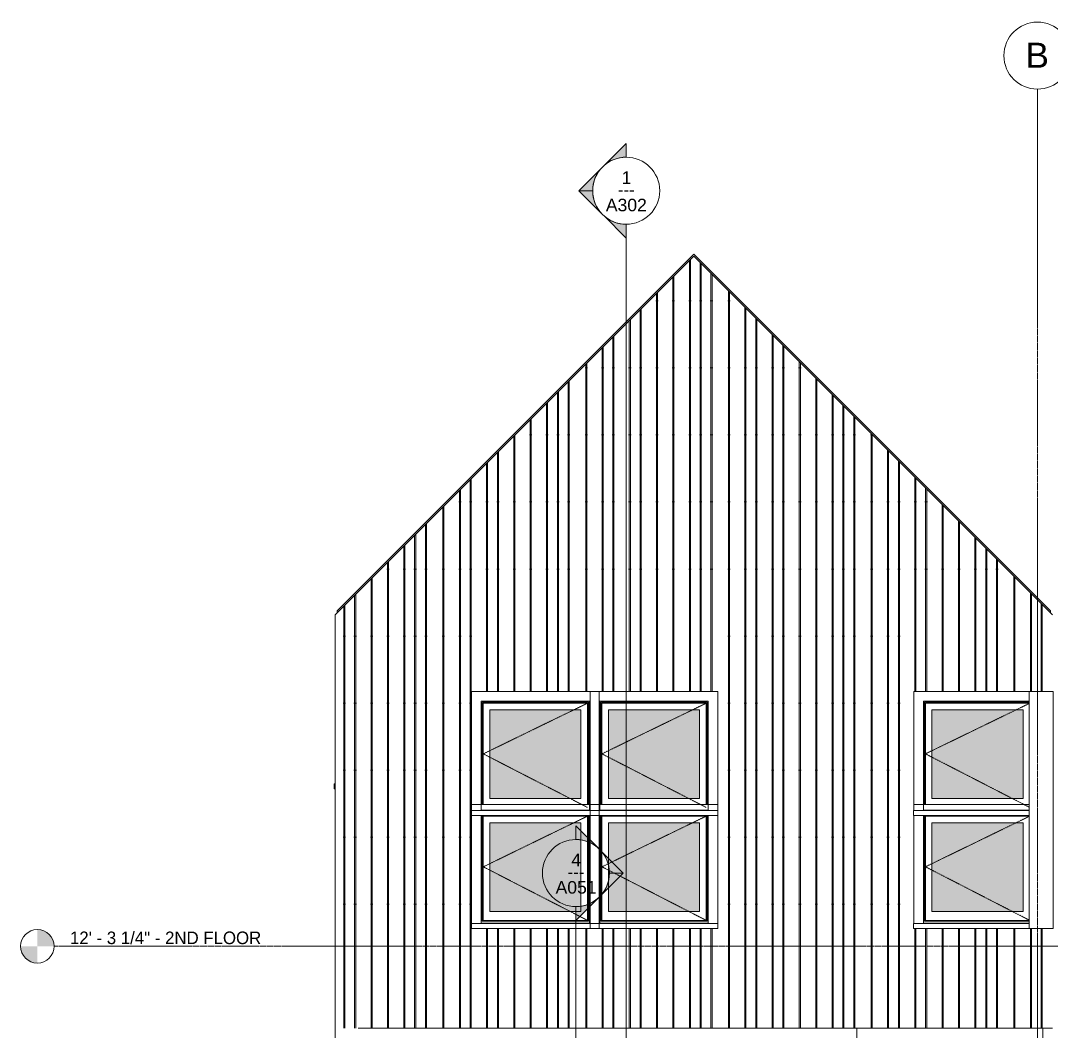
# Model space of a CAD drawing. Header units: inches. Extents: x -8991 to -6983, y -226 to 479.
# Drawn here: x -7933.5 to -7564.4, y 116.8 to 478.7 of the extents above; entities that cross this region are included whole.
import ezdxf

# ---------------------------------------------------------------- set-up
doc = ezdxf.new("R2010")
doc.units = ezdxf.units.IN
doc.header["$MEASUREMENT"] = 0
doc.linetypes.add('Dash 1_16_', pattern=[0.125, 0.0625, -0.0625])
doc.linetypes.add('Grid Line 1_2_', pattern=[0.875, 0.5, -0.125, 0.125, -0.125])
for name, color, linetype, lineweight in [('A-FLOR-LEVL', 51, 'Continuous', 9), ('A-FLOR-LEVL-1', 51, 'Grid Line 1_2_', 9), ('A-GLAZ', 151, 'Continuous', 18), ('A-GLAZ-1', 151, 'Continuous', 9), ('A-GLAZ-2', 151, 'Dash 1_16_', 9), ('A-ROOF', 132, 'Continuous', 18), ('A-WALL', 113, 'Continuous', 18), ('A-WALL-PATT-1', 111, 'Continuous', 9), ('G-ANNO-SYMB-1', 111, 'Continuous', 9), ('I-WALL', 2, 'Continuous', 18), ('S-GRID-1', 1, 'Grid Line 1_2_', 9), ('S-GRID-IDEN', 1, 'Continuous', 9)]:
    doc.layers.add(name, color=color, linetype=linetype, lineweight=lineweight)
doc.styles.add('Arial', font='arial.ttf', dxfattribs={"height": 9})
doc.styles.add('Arial_1', font='arial.ttf', dxfattribs={"height": 4.5})
doc.styles.add('Century Gothic', font='ufonts.com_century-gothic.ttf', dxfattribs={"height": 4.5})
pattern_1 = [(90, (-7567.703, 114.3), (-51.125, 3e-15), [24, 0, 0, 0]), (90, (-7562.203, 114.3), (-51.125, 3e-15), [24, 0, 0, 0]), (90, (-7561.83, 114.3), (-51.125, 3e-15), [24, 0, 0, 0]), (90, (-7558.33, 114.3), (-51.125, 3e-15), [24, 0, 0, 0]), (90, (-7557.953, 114.3), (-51.125, 3e-15), [24, 0, 0, 0]), (90, (-7552.453, 114.3), (-51.125, 3e-15), [24, 0, 0, 0]), (90, (-7552.08, 114.3), (-51.125, 3e-15), [24, 0, 0, 0]), (90, (-7540.703, 114.3), (-51.125, 3e-15), [24, 0, 0, 0]), (90, (-7540.33, 114.3), (-51.125, 3e-15), [24, 0, 0, 0]), (90, (-7536.83, 114.3), (-51.125, 3e-15), [24, 0, 0, 0]), (90, (-7536.453, 114.3), (-51.125, 3e-15), [24, 0, 0, 0]), (90, (-7532.953, 114.3), (-51.125, 3e-15), [24, 0, 0, 0]), (90, (-7532.58, 114.3), (-51.125, 3e-15), [24, 0, 0, 0]), (90, (-7526.703, 114.3), (-51.125, 3e-15), [24, 0, 0, 0]), (90, (-7526.33, 114.3), (-51.125, 3e-15), [24, 0, 0, 0]), (90, (-7520.83, 114.3), (-51.125, 3e-15), [24, 0, 0, 0]), (90, (-7520.453, 114.3), (-51.125, 3e-15), [24, 0, 0, 0]), (90, (-7516.953, 114.3), (-51.125, 3e-15), [24, 0, 0, 0]), (90, (-7546.58, 114.3), (-51.125, 3e-15), [24, 0, 0, 0]), (90, (-7546.203, 114.3), (-51.125, 3e-15), [24, 0, 0, 0])]

# ---------------------------------------------------------------- blocks, each defined once
blk = doc.blocks.new('Window-Casement-Andersen-A_Series - 3_-3 1_4_ x 3_-3 1_4_-2095458-Section 26')
at = {"layer": 'A-GLAZ'}
blk.add_hatch(color=256, dxfattribs=at).paths.add_polyline_path([(-8747.58, 159.68), (-8747.58, 191.5), (-8780.2, 191.5), (-8780.2, 159.68), (-8779.59, 159.68)], flags=0)
at = {"layer": 'A-GLAZ-1'}
for p, q in [((-8786.76, 198.06), (-8786.76, 195.87)), ((-8741.01, 198.06), (-8786.76, 198.06)), ((-8786.76, 195.87), (-8786.76, 198.06)), ((-8741.01, 198.06), (-8786.76, 198.06)), ((-8786.76, 194.06), (-8786.76, 155.43)), ((-8786.76, 155.43), (-8786.76, 194.06)), ((-8783.26, 155.56), (-8783.26, 194.06)), ((-8783.26, 155.43), (-8783.26, 194.06)), ((-8782.89, 156.19), (-8782.89, 194.06)), ((-8745.23, 193.83), (-8782.53, 193.83)), ((-8782.53, 193.83), (-8782.53, 156.54)), ((-8745.23, 156.54), (-8745.23, 193.83)), ((-8744.89, 194.06), (-8744.89, 156.19)), ((-8744.51, 194.06), (-8744.51, 155.56)), ((-8744.51, 194.06), (-8744.51, 155.43)), ((-8780.2, 159.68), (-8780.2, 191.5)), ((-8780.2, 191.5), (-8747.58, 191.5)), ((-8747.58, 191.5), (-8747.58, 159.68)), ((-8747.58, 159.68), (-8780.2, 159.68)), ((-8786.76, 155.38), (-8786.76, 155.43)), ((-8783.26, 155.43), (-8786.76, 155.43)), ((-8786.76, 153.63), (-8786.76, 155.38)), ((-8786.76, 155.38), (-8741.01, 155.38)), ((-8744.51, 155.56), (-8783.26, 155.56)), ((-8744.89, 156.19), (-8782.89, 156.19)), ((-8782.53, 156.54), (-8745.23, 156.54)), ((-8741.01, 155.43), (-8744.51, 155.43)), ((-8741.01, 155.41), (-8741.01, 155.38)), ((-8741.01, 155.38), (-8741.01, 153.63)), ((-8741.01, 153.63), (-8786.76, 153.63))]:
    blk.add_line(p, q, dxfattribs=at)
at = {"layer": 'A-GLAZ-2'}
for p, q in [((-8745.23, 193.83), (-8782.53, 175.71)), ((-8782.53, 175.71), (-8745.23, 156.54))]:
    blk.add_line(p, q, dxfattribs=at)
blk = doc.blocks.new('Window-Casement-Andersen-A_Series - 3_-3 1_4_ x 3_-3 1_4_-V26-Section 26')
at = {"layer": 'A-GLAZ'}
blk.add_hatch(color=256, dxfattribs=at).paths.add_polyline_path([(-8747.58, 200.11), (-8747.58, 231.94), (-8780.2, 231.94), (-8780.2, 200.11), (-8779.59, 200.11)], flags=0)
at = {"layer": 'A-GLAZ-1'}
for p, q in [((-8786.76, 238.5), (-8786.76, 195.87)), ((-8786.76, 195.87), (-8786.76, 238.5)), ((-8783.26, 235), (-8744.51, 235)), ((-8783.26, 196), (-8783.26, 235)), ((-8783.26, 195.87), (-8783.26, 235)), ((-8783.26, 235), (-8744.51, 235)), ((-8782.89, 234.62), (-8744.89, 234.62)), ((-8782.89, 198.06), (-8782.89, 234.62)), ((-8745.23, 234.27), (-8782.53, 234.27)), ((-8782.53, 234.27), (-8782.53, 198.06)), ((-8745.23, 198.06), (-8745.23, 234.27)), ((-8744.89, 234.62), (-8744.89, 198.06)), ((-8744.51, 235), (-8744.51, 196)), ((-8744.51, 235), (-8744.51, 195.87)), ((-8780.2, 200.11), (-8780.2, 231.94)), ((-8780.2, 231.94), (-8747.58, 231.94)), ((-8747.58, 231.94), (-8747.58, 200.11)), ((-8747.58, 200.11), (-8780.2, 200.11)), ((-8786.76, 195.81), (-8786.76, 195.87)), ((-8783.26, 195.87), (-8786.76, 195.87)), ((-8786.76, 194.06), (-8786.76, 195.81)), ((-8786.76, 195.81), (-8741.01, 195.81)), ((-8744.51, 196), (-8783.26, 196)), ((-8741.01, 195.87), (-8744.51, 195.87)), ((-8741.01, 195.85), (-8741.01, 195.81)), ((-8741.01, 195.81), (-8741.01, 194.06)), ((-8741.01, 194.06), (-8786.76, 194.06))]:
    blk.add_line(p, q, dxfattribs=at)
at = {"layer": 'A-GLAZ-2'}
for p, q in [((-8745.23, 234.27), (-8782.53, 216.15)), ((-8782.53, 216.15), (-8745.23, 196.98))]:
    blk.add_line(p, q, dxfattribs=at)
blk = doc.blocks.new('Window-Casement-Andersen-A_Series - 3_-3 1_4_ x 3_-3 1_4_-V27-Section 26')
at = {"layer": 'A-GLAZ'}
blk.add_hatch(color=256, dxfattribs=at).paths.add_polyline_path([(-8822.7, 159.68), (-8790.08, 159.68), (-8790.08, 191.5), (-8822.7, 191.5), (-8822.7, 160.94)], flags=0)
at = {"layer": 'A-GLAZ-1'}
for p, q in [((-8783.51, 198.06), (-8829.26, 198.06)), ((-8783.51, 198.06), (-8829.26, 198.06)), ((-8783.51, 195.87), (-8783.51, 198.06)), ((-8783.51, 198.06), (-8783.51, 195.87)), ((-8825.76, 155.56), (-8825.76, 194.06)), ((-8825.76, 155.43), (-8825.76, 194.06)), ((-8825.39, 156.19), (-8825.39, 194.06)), ((-8787.73, 193.83), (-8825.03, 193.83)), ((-8825.03, 193.83), (-8825.03, 156.54)), ((-8787.73, 156.54), (-8787.73, 193.83)), ((-8787.39, 194.06), (-8787.39, 156.19)), ((-8787.01, 194.06), (-8787.01, 155.56)), ((-8787.01, 194.06), (-8787.01, 155.43)), ((-8783.51, 155.43), (-8783.51, 194.06)), ((-8783.51, 194.06), (-8783.51, 155.43)), ((-8822.7, 159.68), (-8822.7, 191.5)), ((-8822.7, 191.5), (-8790.08, 191.5)), ((-8790.08, 191.5), (-8790.08, 159.68)), ((-8790.08, 159.68), (-8822.7, 159.68)), ((-8825.76, 155.43), (-8829.26, 155.43)), ((-8829.26, 155.38), (-8829.26, 155.41)), ((-8829.26, 153.63), (-8829.26, 155.38)), ((-8829.26, 155.38), (-8783.51, 155.38)), ((-8787.01, 155.56), (-8825.76, 155.56)), ((-8787.39, 156.19), (-8825.39, 156.19)), ((-8825.03, 156.54), (-8787.73, 156.54)), ((-8783.51, 155.43), (-8787.01, 155.43)), ((-8783.51, 155.43), (-8783.51, 155.38)), ((-8783.51, 155.38), (-8783.51, 153.63)), ((-8783.51, 153.63), (-8829.26, 153.63))]:
    blk.add_line(p, q, dxfattribs=at)
at = {"layer": 'A-GLAZ-2'}
for p, q in [((-8787.73, 193.83), (-8825.03, 175.71)), ((-8825.03, 175.71), (-8787.73, 156.54))]:
    blk.add_line(p, q, dxfattribs=at)
blk = doc.blocks.new('Window-Casement-Andersen-A_Series - 3_-3 1_4_ x 3_-3 1_4_-V28-Section 26')
at = {"layer": 'A-GLAZ'}
blk.add_hatch(color=256, dxfattribs=at).paths.add_polyline_path([(-8822.7, 200.11), (-8790.08, 200.11), (-8790.08, 231.94), (-8822.7, 231.94), (-8822.7, 217.44)], flags=0)
at = {"layer": 'A-GLAZ-1'}
for p, q in [((-8783.51, 195.87), (-8783.51, 238.5)), ((-8783.51, 238.5), (-8783.51, 195.87)), ((-8825.76, 235), (-8787.01, 235)), ((-8825.76, 196), (-8825.76, 235)), ((-8825.76, 195.87), (-8825.76, 235)), ((-8825.76, 235), (-8787.01, 235)), ((-8825.39, 234.62), (-8787.39, 234.62)), ((-8825.39, 198.06), (-8825.39, 234.62)), ((-8787.73, 234.27), (-8825.03, 234.27)), ((-8825.03, 234.27), (-8825.03, 198.06)), ((-8787.73, 198.06), (-8787.73, 234.27)), ((-8787.39, 234.62), (-8787.39, 198.06)), ((-8787.01, 235), (-8787.01, 196)), ((-8787.01, 235), (-8787.01, 195.87)), ((-8822.7, 200.11), (-8822.7, 231.94)), ((-8822.7, 231.94), (-8790.08, 231.94)), ((-8790.08, 231.94), (-8790.08, 200.11)), ((-8790.08, 200.11), (-8822.7, 200.11)), ((-8825.76, 195.87), (-8829.26, 195.87)), ((-8829.26, 195.81), (-8829.26, 195.85)), ((-8829.26, 194.06), (-8829.26, 195.81)), ((-8829.26, 195.81), (-8783.51, 195.81)), ((-8787.01, 196), (-8825.76, 196)), ((-8783.51, 195.87), (-8787.01, 195.87)), ((-8783.51, 195.87), (-8783.51, 195.81)), ((-8783.51, 195.81), (-8783.51, 194.06)), ((-8783.51, 194.06), (-8829.26, 194.06))]:
    blk.add_line(p, q, dxfattribs=at)
at = {"layer": 'A-GLAZ-2'}
for p, q in [((-8787.73, 234.27), (-8825.03, 216.15)), ((-8825.03, 216.15), (-8787.73, 196.98))]:
    blk.add_line(p, q, dxfattribs=at)
blk = doc.blocks.new('Window-Casement-Andersen-A_Series - 3_-3 1_4_ x 3_-3 1_4_-V29-Section 26')
at = {"layer": 'A-GLAZ'}
blk.add_hatch(color=256, dxfattribs=at).paths.add_polyline_path([(-8664.33, 159.68), (-8631.7, 159.68), (-8631.7, 191.5), (-8664.33, 191.5), (-8664.33, 160.94)], flags=0)
at = {"layer": 'A-GLAZ-1'}
for p, q in [((-8629.51, 198.06), (-8670.89, 198.06)), ((-8629.51, 198.06), (-8670.89, 198.06)), ((-8667.39, 155.56), (-8667.39, 194.06)), ((-8667.39, 155.43), (-8667.39, 194.06)), ((-8667.01, 156.19), (-8667.01, 194.06)), ((-8629.51, 193.83), (-8666.66, 193.83)), ((-8666.66, 193.83), (-8666.66, 156.54)), ((-8664.33, 159.68), (-8664.33, 191.5)), ((-8664.33, 191.5), (-8631.7, 191.5)), ((-8631.7, 191.5), (-8631.7, 159.68)), ((-8631.7, 159.68), (-8664.33, 159.68)), ((-8667.39, 155.43), (-8670.89, 155.43)), ((-8670.89, 155.38), (-8670.89, 155.41)), ((-8670.89, 153.62), (-8670.89, 155.38)), ((-8670.89, 155.38), (-8629.51, 155.38)), ((-8629.51, 155.56), (-8667.39, 155.56)), ((-8629.51, 156.19), (-8667.01, 156.19)), ((-8666.66, 156.54), (-8629.51, 156.54)), ((-8629.51, 153.62), (-8670.89, 153.62))]:
    blk.add_line(p, q, dxfattribs=at)
at = {"layer": 'A-GLAZ-2'}
for p, q in [((-8629.51, 193.76), (-8666.66, 175.71)), ((-8666.66, 175.71), (-8629.51, 156.62))]:
    blk.add_line(p, q, dxfattribs=at)
blk = doc.blocks.new('Window-Casement-Andersen-A_Series - 3_-3 1_4_ x 3_-3 1_4_-V30-Section 26')
at = {"layer": 'A-GLAZ'}
blk.add_hatch(color=256, dxfattribs=at).paths.add_polyline_path([(-8631.7, 200.11), (-8631.7, 231.94), (-8664.33, 231.94), (-8664.33, 200.11), (-8634.16, 200.11)], flags=0)
at = {"layer": 'A-GLAZ-1'}
for p, q in [((-8667.39, 235), (-8629.51, 235)), ((-8667.39, 196), (-8667.39, 235)), ((-8667.39, 195.87), (-8667.39, 235)), ((-8667.39, 235), (-8629.51, 235)), ((-8667.01, 234.62), (-8629.51, 234.62)), ((-8667.01, 198.06), (-8667.01, 234.62)), ((-8629.51, 234.27), (-8666.66, 234.27)), ((-8666.66, 234.27), (-8666.66, 198.06)), ((-8664.33, 200.11), (-8664.33, 231.94)), ((-8664.33, 231.94), (-8631.7, 231.94)), ((-8631.7, 231.94), (-8631.7, 200.11)), ((-8631.7, 200.11), (-8664.33, 200.11)), ((-8667.39, 195.87), (-8670.89, 195.87)), ((-8670.89, 195.81), (-8670.89, 195.85)), ((-8670.89, 194.06), (-8670.89, 195.81)), ((-8670.89, 195.81), (-8629.51, 195.81)), ((-8629.51, 196), (-8667.39, 196)), ((-8629.51, 194.06), (-8670.89, 194.06))]:
    blk.add_line(p, q, dxfattribs=at)
at = {"layer": 'A-GLAZ-2'}
for p, q in [((-8629.51, 234.19), (-8666.66, 216.15)), ((-8666.66, 216.15), (-8629.51, 197.06))]:
    blk.add_line(p, q, dxfattribs=at)
blk = doc.blocks.new('Walls 4 - Walls 2-1996288-Section 26')
at = {"layer": 'A-WALL'}
for p, q in [((-8629.51, 238.5), (-8620.88, 238.5)), ((-8629.51, 153.63), (-8629.51, 238.5)), ((-8620.88, 153.63), (-8620.88, 238.5)), ((-8620.88, 153.63), (-8629.51, 153.63))]:
    blk.add_line(p, q, dxfattribs=at)
blk = doc.blocks.new('Window-Casement-Andersen-A_Series - 35-1_4_ x 35-1_4_-2097275-Section 26')
at = {"layer": 'A-GLAZ-1'}
for p, q in [((-8878.07, 205.43), (-8878.38, 205.38)), ((-8878.38, 205.38), (-8878.38, 203.63)), ((-8878.38, 203.63), (-8878.07, 203.63))]:
    blk.add_line(p, q, dxfattribs=at)
blk = doc.blocks.new('Level - Level Head - Circle-50818-Section 26')
at = {"layer": 'A-FLOR-LEVL'}
h = blk.add_hatch(color=256, dxfattribs=at)
edge = h.paths.add_edge_path(flags=0)
edge.add_line((-8984.72, 32), (-8978.72, 32))
edge.add_arc((-8984.72, 32), 6, 0, 90)
edge.add_line((-8984.72, 38), (-8984.72, 32))
h = blk.add_hatch(color=256, dxfattribs=at)
edge = h.paths.add_edge_path(flags=0)
edge.add_line((-8984.72, 26), (-8984.72, 32))
edge.add_line((-8984.72, 32), (-8990.72, 32))
edge.add_arc((-8984.72, 32), 6, 180, 270)
blk.add_circle((-8984.72, 32), 6, dxfattribs=at)
blk = doc.blocks.new('Grid - Grid Head - Circle-50561-Section 26')
at = {"layer": 'S-GRID-IDEN'}
for start, end in [(360, 180), (180, 360)]:
    blk.add_arc((-8434.57, 466.14), 12, start, end, dxfattribs=at)
blk = doc.blocks.new('Section - Section Head - Filled-22785-Section 26')
at = {"layer": 'G-ANNO-SYMB-1'}
h = blk.add_hatch(color=256, dxfattribs=at)
edge = h.paths.add_edge_path(flags=0)
edge.add_line((-8608.22, -199.98), (-8600.17, -191.93))
edge.add_line((-8600.17, -191.93), (-8600.17, -196.88))
edge.add_arc((-8600.17, -208.9), 12.02, 90, 132.0784)
h = blk.add_hatch(color=256, dxfattribs=at)
edge = h.paths.add_edge_path(flags=0)
edge.add_arc((-8600.17, -208.9), 12, 135, 180)
edge.add_line((-8612.17, -208.9), (-8617.14, -208.9))
edge.add_line((-8617.14, -208.9), (-8608.65, -200.41))
h = blk.add_hatch(color=256, dxfattribs=at)
edge = h.paths.add_edge_path(flags=0)
edge.add_line((-8608.65, -217.38), (-8617.14, -208.9))
edge.add_line((-8617.14, -208.9), (-8612.17, -208.9))
edge.add_arc((-8600.17, -208.9), 12, 180, 225)
h = blk.add_hatch(color=256, dxfattribs=at)
edge = h.paths.add_edge_path(flags=0)
edge.add_arc((-8600.17, -208.9), 12.02, 227.9216, 270)
edge.add_line((-8600.17, -220.91), (-8600.17, -225.87))
edge.add_line((-8600.17, -225.87), (-8608.22, -217.82))
for p, q in [((-8600.17, -191.93), (-8608.22, -199.98)), ((-8600.17, -196.88), (-8600.17, -191.93)), ((-8608.65, -200.41), (-8617.14, -208.9)), ((-8612.17, -208.9), (-8617.14, -208.9)), ((-8617.14, -208.9), (-8608.65, -217.38)), ((-8617.14, -208.9), (-8612.17, -208.9)), ((-8608.22, -217.82), (-8600.17, -225.87)), ((-8600.17, -225.87), (-8600.17, -220.91))]:
    blk.add_line(p, q, dxfattribs=at)
for centre, radius, start, end in [((-8600.17, -208.91), 12, 90, 270), ((-8600.17, -208.9), 12.02, 90, 132.0784), ((-8600.17, -208.91), 12, 270, 90), ((-8600.17, -208.9), 12, 135, 180), ((-8600.17, -208.9), 12, 180, 225), ((-8600.17, -208.9), 12.02, 227.9216, 270)]:
    blk.add_arc(centre, radius, start, end, dxfattribs=at)

msp = doc.modelspace()

# ---------------------------------------------------------------- hatches: boundary and pattern name
at = {"layer": 'A-WALL-PATT-1'}
h = msp.add_hatch(dxfattribs=at)
h.set_pattern_fill('FP_8', color=256, style=0, pattern_type=2)
h.set_pattern_definition(pattern_1)
h.paths.add_polyline_path([(-7812.64084, 117.9375), (-7572.20334, 117.9375), (-7572.20334, 153.625), (-7613.71004, 153.625), (-7613.71004, 238.5), (-7572.20334, 238.5), (-7572.20334, 274.14433), (-7692.42209, 394.36308), (-7812.64084, 274.14433), (-7812.64084, 123.27308)], flags=0)
h.paths.add_polyline_path([(-7762.11149, 153.625), (-7772.08504, 153.625), (-7772.08504, 238.5), (-7683.83504, 238.5), (-7683.83504, 153.625), (-7743.59895, 153.625)], flags=0)
h = msp.add_hatch(dxfattribs=at)
h.set_pattern_fill('FP_8', color=256, style=0, pattern_type=2)
h.set_pattern_definition(pattern_1)
h.paths.add_polyline_path([(-7820.89084, 117.9375), (-7812.64084, 117.9375), (-7812.64084, 274.14433), (-7820.89084, 265.89433), (-7820.89084, 123.27308)], flags=0)
h = msp.add_hatch(dxfattribs=at)
h.set_pattern_fill('FP_8', color=256, style=0, pattern_type=2)
h.set_pattern_definition(pattern_1)
h.paths.add_polyline_path([(-7572.20334, 117.9375), (-7563.95334, 117.9375), (-7563.95334, 153.625), (-7572.20334, 153.625), (-7572.20334, 118.5645)], flags=0)
h.paths.add_polyline_path([(-7564.14084, 238.5), (-7563.95334, 238.5), (-7563.95334, 265.89433), (-7572.20334, 274.14433), (-7572.20334, 238.5), (-7564.70334, 238.5)], flags=0)

# ---------------------------------------------------------------- linework, layer by layer
at = {"layer": 'A-FLOR-LEVL-1'}
msp.add_line((-7232.41868, 147.25), (-7921.53943, 147.25), dxfattribs=at)
at = {"layer": 'A-ROOF'}
for p, q in [((-7820.14084, 267.35144), (-7692.42209, 395.07019)), ((-7564.70334, 267.35144), (-7692.42209, 395.07019)), ((-7820.14084, 266.64433), (-7820.14084, 267.35144)), ((-7564.70334, 266.64433), (-7564.70334, 267.35144))]:
    msp.add_line(p, q, dxfattribs=at)
at = {"layer": 'A-WALL'}
for p, q in [((-7820.89084, 117.9375), (-7820.89084, -2)), ((-7634.01584, 7.70833), (-7634.01584, 117.9375)), ((-7567.45334, 117.9375), (-7567.45334, 20.875))]:
    msp.add_line(p, q, dxfattribs=at)
at = {"layer": 'G-ANNO-SYMB-1'}
for p, q in [((-7716.66732, 405.76985), (-7716.66732, -196.89908)), ((-7734.66732, 161.46414), (-7734.66732, -54.38721))]:
    msp.add_line(p, q, dxfattribs=at)
at = {"layer": 'I-WALL'}
for p, q in [((-7692.42209, 394.36308), (-7820.89084, 265.89433)), ((-7563.95334, 265.89433), (-7692.42209, 394.36308)), ((-7820.89084, 117.9375), (-7820.89084, 265.89433)), ((-7772.08504, 195.84556), (-7772.08504, 238.5)), ((-7772.08504, 238.5), (-7683.83504, 238.5)), ((-7683.83504, 238.5), (-7683.83504, 195.84556)), ((-7613.71004, 195.84556), (-7613.71004, 238.5)), ((-7613.71004, 238.5), (-7572.32834, 238.5)), ((-7772.08504, 155.40806), (-7772.08504, 194.0625)), ((-7683.83504, 194.0625), (-7683.83504, 155.40806)), ((-7613.71004, 155.40806), (-7613.71004, 194.0625)), ((-7812.64084, 117.9375), (-7563.95334, 117.9375))]:
    msp.add_line(p, q, dxfattribs=at)
at = {"layer": 'S-GRID-1'}
msp.add_line((-7569.39084, -194), (-7569.39084, 454.14485), dxfattribs=at)

# ---------------------------------------------------------------- block references
at = {"layer": 'A-FLOR-LEVL'}
msp.add_blockref('Level - Level Head - Circle-50818-Section 26', (1057.17854, 115.25), dxfattribs=at)
at = {"layer": 'A-GLAZ'}
for name in ['Window-Casement-Andersen-A_Series - 3_-3 1_4_ x 3_-3 1_4_-V28-Section 26', 'Window-Casement-Andersen-A_Series - 3_-3 1_4_ x 3_-3 1_4_-V26-Section 26', 'Window-Casement-Andersen-A_Series - 3_-3 1_4_ x 3_-3 1_4_-V30-Section 26', 'Window-Casement-Andersen-A_Series - 35-1_4_ x 35-1_4_-2097275-Section 26', 'Window-Casement-Andersen-A_Series - 3_-3 1_4_ x 3_-3 1_4_-V27-Section 26', 'Window-Casement-Andersen-A_Series - 3_-3 1_4_ x 3_-3 1_4_-2095458-Section 26', 'Window-Casement-Andersen-A_Series - 3_-3 1_4_ x 3_-3 1_4_-V29-Section 26']:
    msp.add_blockref(name, (1057.17854, 0), dxfattribs=at)
at = {"layer": 'A-WALL'}
msp.add_blockref('Walls 4 - Walls 2-1996288-Section 26', (1057.17854, 0), dxfattribs=at)
at = {"layer": 'G-ANNO-SYMB-1', "extrusion": (0, 0, -1), "rotation": 180}
msp.add_blockref('Section - Section Head - Filled-22785-Section 26', (-883.49967, 208.87077), dxfattribs=at)
at = {"layer": 'G-ANNO-SYMB-1', "rotation": 180}
msp.add_blockref('Section - Section Head - Filled-22785-Section 26', (-16334.8343, -35.43494), dxfattribs=at)
at = {"layer": 'S-GRID-IDEN'}
msp.add_blockref('Grid - Grid Head - Circle-50561-Section 26', (865.17854, 0), dxfattribs=at)

# ---------------------------------------------------------------- texts
at = {"layer": 'A-FLOR-LEVL', "insert": (-7915.86433, 152.52539), "char_height": 4.5, "width": 87.567, "attachment_point": 1, "style": 'Century Gothic'}
msp.add_mtext('12\' - 3 1/4" - 2ND FLOOR', dxfattribs=at)
at = {"layer": 'G-ANNO-SYMB-1', "char_height": 4.5, "attachment_point": 1}
for s, insert, width, style in [('1', (-7718.32781, 424.72417), 4.242, 'Arial_1'), ('---', (-7719.65346, 420.47082), 7.7265, 'Century Gothic'), ('A302', (-7723.94986, 414.90605), 17.877, 'Arial_1'), ('4', (-7736.32781, 180.41846), 4.242, 'Arial_1'), ('---', (-7737.65346, 176.16511), 7.7265, 'Century Gothic'), ('A051', (-7741.94986, 170.60034), 17.877, 'Arial_1')]:
    msp.add_mtext(s, dxfattribs=dict(at, insert=insert, width=width, style=style))
at = {"layer": 'S-GRID-IDEN', "insert": (-7573.64512, 470.78882), "char_height": 9, "width": 10.1505, "attachment_point": 1, "style": 'Arial'}
msp.add_mtext('B', dxfattribs=at)

doc.saveas('drawing.dxf')
